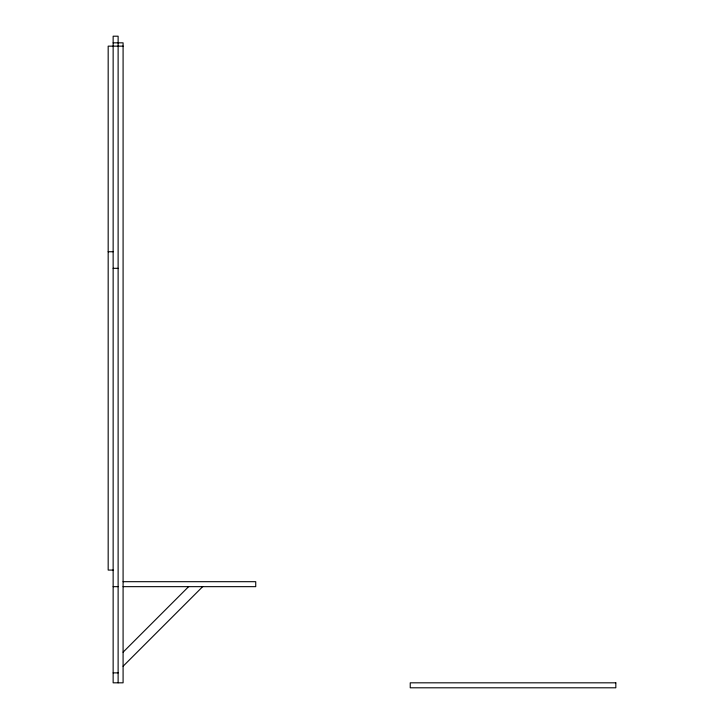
<?xml version="1.0" encoding="UTF-8"?>
<svg xmlns="http://www.w3.org/2000/svg" width="724" height="724" viewBox="0 0 724 724"><rect width="100%" height="100%" fill="white"/><g stroke="black" fill="none" stroke-linecap="round" stroke-linejoin="round"><path stroke-width="1.09" d="M123.089 652.179L188.611 586.657M123.089 666.243L202.675 586.657M113.143 42.834L123.089 42.834L123.089 682.822L113.143 682.822L113.143 36.2L118.121 36.2L118.121 682.822M123.089 46.146L108.175 46.146L108.175 570.078L113.143 570.078M108.175 251.744L113.143 251.744M113.143 268.323L118.121 268.323M123.089 581.689L255.735 581.689L255.735 586.657L123.089 586.657M113.143 586.657L118.121 586.657M113.143 672.877L118.121 672.877M615.825 682.822L410.237 682.822L410.237 687.8L615.825 687.8L615.825 682.822"/></g></svg>
